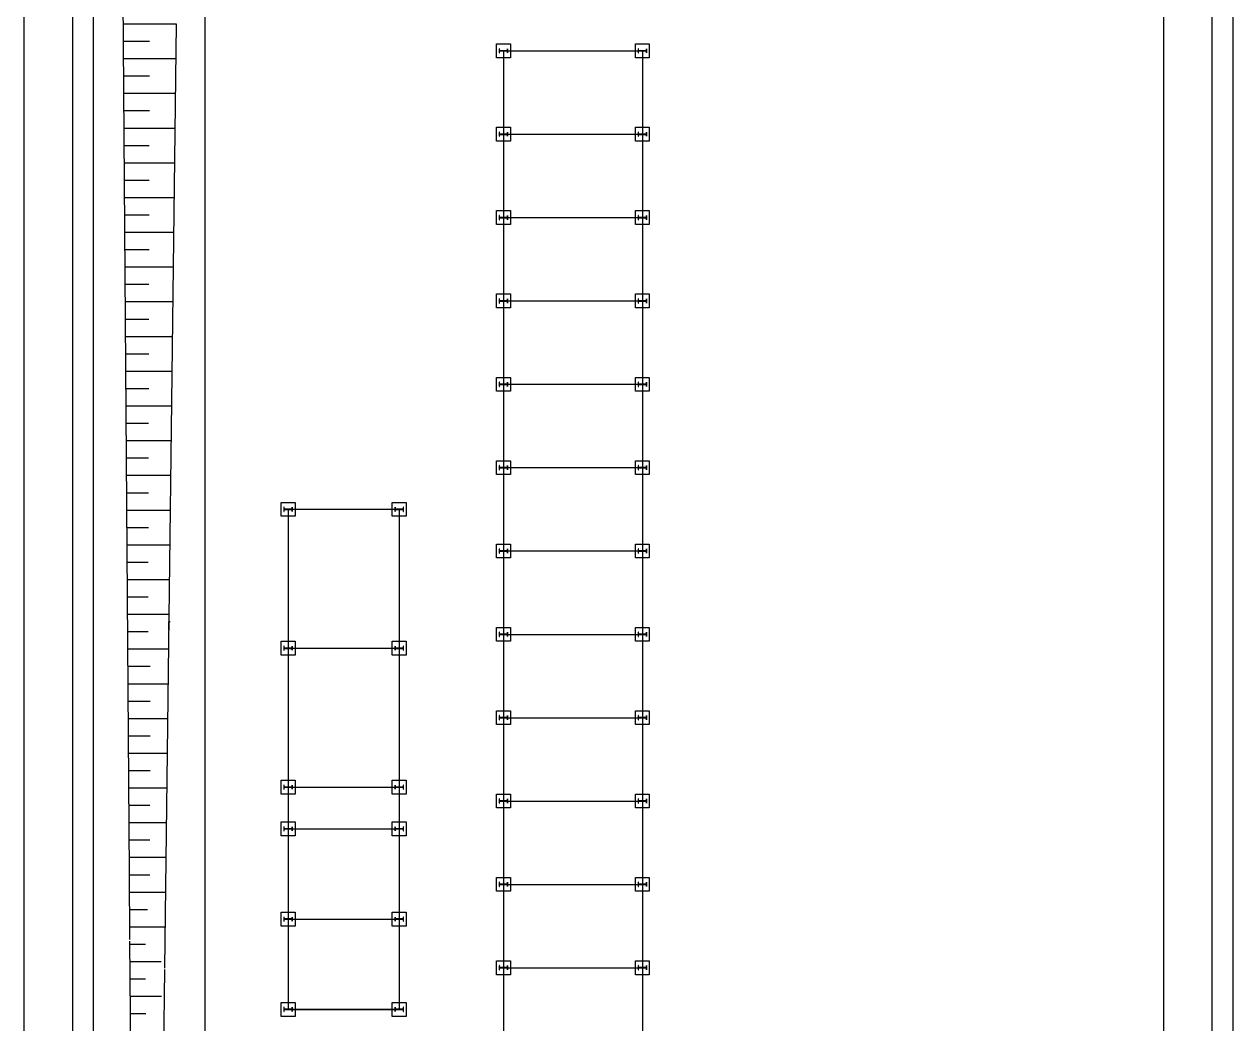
# Model space of a CAD drawing. Header units: metres. Extents: x -85 to 100835, y 0 to 71280.
# Drawn here: x 72123 to 76473, y 63336 to 66934 of the extents above; entities that cross this region are included whole.
import ezdxf

# ---------------------------------------------------------------- set-up
doc = ezdxf.new("R2010")
doc.units = ezdxf.units.M
doc.header["$LTSCALE"] = 1200
doc.layers.add('BACK DWG', color=9, linetype='Continuous')

msp = doc.modelspace()

# ---------------------------------------------------------------- linework, layer by layer
at = {"layer": 'BACK DWG'}
for p, q in [((72123.2, 57987.9), (72123.2, 67937.9)), ((76223.2, 67487.9), (76223.2, 62266.6)), ((72298.2, 58587.9), (72298.2, 67337.9)), ((72373.2, 58587.9), (72373.2, 67337.9)), ((76398.2, 67337.9), (76398.2, 62486.7)), ((76473.2, 67337.9), (76473.2, 62486.7)), ((72476.5, 67266.9), (72501.1, 63877.8)), ((72773.2, 67137.9), (72773.2, 60837.9)), ((72671.6, 66934.1), (72478.9, 66934.1)), ((72629.6, 63536.9), (72671.6, 66934.1)), ((72574.3, 66871.6), (72479.3, 66871.6)), ((73823.2, 66812.9), (73823.2, 66862.9)), ((73823.2, 66862.9), (73873.2, 66862.9)), ((73873.2, 66862.9), (73873.2, 66812.9)), ((74323.2, 66812.9), (74323.2, 66862.9)), ((74323.2, 66862.9), (74373.2, 66862.9)), ((74373.2, 66862.9), (74373.2, 66812.9)), ((73833.2, 66845.4), (73833.2, 66830.4)), ((73834, 66845.4), (73833.2, 66845.4)), ((73833.2, 66830.4), (73834, 66830.4)), ((73834, 66838.3), (73834, 66845.4)), ((73862.5, 66838.3), (73834, 66838.3)), ((73834, 66837.5), (73862.5, 66837.5)), ((73834, 66830.4), (73834, 66837.5)), ((73848.2, 66837.9), (73848.2, 60537.9)), ((73848.2, 66837.9), (74348.2, 66837.9)), ((73862.5, 66845.4), (73862.5, 66838.3)), ((73863.2, 66845.4), (73862.5, 66845.4)), ((73862.5, 66837.5), (73862.5, 66830.4)), ((73862.5, 66830.4), (73863.2, 66830.4)), ((73863.2, 66830.4), (73863.2, 66845.4)), ((74333.2, 66845.4), (74333.2, 66830.4)), ((74334, 66845.4), (74333.2, 66845.4)), ((74333.2, 66830.4), (74334, 66830.4)), ((74334, 66838.3), (74334, 66845.4)), ((74362.5, 66838.3), (74334, 66838.3)), ((74334, 66837.5), (74362.5, 66837.5)), ((74334, 66830.4), (74334, 66837.5)), ((74348.2, 66837.9), (74348.2, 60537.9)), ((74362.5, 66845.4), (74362.5, 66838.3)), ((74363.2, 66845.4), (74362.5, 66845.4)), ((74362.5, 66837.5), (74362.5, 66830.4)), ((74362.5, 66830.4), (74363.2, 66830.4)), ((74363.2, 66830.4), (74363.2, 66845.4)), ((72670.1, 66809.1), (72479.8, 66809.1)), ((73873.2, 66812.9), (73823.2, 66812.9)), ((74373.2, 66812.9), (74323.2, 66812.9)), ((72574, 66746.6), (72480.2, 66746.6)), ((72668.6, 66684.1), (72480.6, 66684.1)), ((72573.7, 66621.6), (72481.1, 66621.6)), ((72667, 66559.1), (72481.5, 66559.1)), ((73823.2, 66512.9), (73823.2, 66562.9)), ((73823.2, 66562.9), (73873.2, 66562.9)), ((73873.2, 66562.9), (73873.2, 66512.9)), ((74323.2, 66512.9), (74323.2, 66562.9)), ((74323.2, 66562.9), (74373.2, 66562.9)), ((74373.2, 66562.9), (74373.2, 66512.9)), ((73873.2, 66512.9), (73823.2, 66512.9)), ((73833.2, 66545.4), (73833.2, 66530.4)), ((73834, 66545.4), (73833.2, 66545.4)), ((73833.2, 66530.4), (73834, 66530.4)), ((73834, 66538.3), (73834, 66545.4)), ((73862.5, 66538.3), (73834, 66538.3)), ((73834, 66537.5), (73862.5, 66537.5)), ((73834, 66530.4), (73834, 66537.5)), ((73848.2, 66537.9), (74348.2, 66537.9)), ((73862.5, 66545.4), (73862.5, 66538.3)), ((73863.2, 66545.4), (73862.5, 66545.4)), ((73862.5, 66537.5), (73862.5, 66530.4)), ((73862.5, 66530.4), (73863.2, 66530.4)), ((73863.2, 66530.4), (73863.2, 66545.4)), ((74373.2, 66512.9), (74323.2, 66512.9)), ((74333.2, 66545.4), (74333.2, 66530.4)), ((74334, 66545.4), (74333.2, 66545.4)), ((74333.2, 66530.4), (74334, 66530.4)), ((74334, 66538.3), (74334, 66545.4)), ((74362.5, 66538.3), (74334, 66538.3)), ((74334, 66537.5), (74362.5, 66537.5)), ((74334, 66530.4), (74334, 66537.5)), ((74362.5, 66545.4), (74362.5, 66538.3)), ((74363.2, 66545.4), (74362.5, 66545.4)), ((74362.5, 66537.5), (74362.5, 66530.4)), ((74362.5, 66530.4), (74363.2, 66530.4)), ((74363.2, 66530.4), (74363.2, 66545.4)), ((72573.4, 66496.6), (72482, 66496.6)), ((72665.5, 66434.1), (72482.4, 66434.1)), ((72573.1, 66371.6), (72482.9, 66371.6)), ((72664, 66309.1), (72483.3, 66309.1)), ((73823.2, 66212.9), (73823.2, 66262.9)), ((73823.2, 66262.9), (73873.2, 66262.9)), ((73873.2, 66262.9), (73873.2, 66212.9)), ((74323.2, 66212.9), (74323.2, 66262.9)), ((74323.2, 66262.9), (74373.2, 66262.9)), ((74373.2, 66262.9), (74373.2, 66212.9)), ((72572.8, 66246.6), (72483.8, 66246.6)), ((73873.2, 66212.9), (73823.2, 66212.9)), ((73833.2, 66245.4), (73833.2, 66230.4)), ((73834, 66245.4), (73833.2, 66245.4)), ((73833.2, 66230.4), (73834, 66230.4)), ((73834, 66238.3), (73834, 66245.4)), ((73862.5, 66238.3), (73834, 66238.3)), ((73834, 66237.5), (73862.5, 66237.5)), ((73834, 66230.4), (73834, 66237.5)), ((73848.2, 66237.9), (74348.2, 66237.9)), ((73848.2, 66237.9), (74348.2, 66237.9)), ((73848.2, 66237.9), (73848.2, 65337.9)), ((73862.5, 66245.4), (73862.5, 66238.3)), ((73863.2, 66245.4), (73862.5, 66245.4)), ((73862.5, 66237.5), (73862.5, 66230.4)), ((73862.5, 66230.4), (73863.2, 66230.4)), ((73863.2, 66230.4), (73863.2, 66245.4)), ((74373.2, 66212.9), (74323.2, 66212.9)), ((74333.2, 66245.4), (74333.2, 66230.4)), ((74334, 66245.4), (74333.2, 66245.4)), ((74333.2, 66230.4), (74334, 66230.4)), ((74334, 66238.3), (74334, 66245.4)), ((74362.5, 66238.3), (74334, 66238.3)), ((74334, 66237.5), (74362.5, 66237.5)), ((74334, 66230.4), (74334, 66237.5)), ((74362.5, 66245.4), (74362.5, 66238.3)), ((74363.2, 66245.4), (74362.5, 66245.4)), ((74362.5, 66237.5), (74362.5, 66230.4)), ((74362.5, 66230.4), (74363.2, 66230.4)), ((74363.2, 66230.4), (74363.2, 66245.4)), ((72662.5, 66184.1), (72484.2, 66184.1)), ((72572.5, 66121.6), (72484.7, 66121.6)), ((72660.9, 66059.1), (72485.1, 66059.1)), ((72572.2, 65996.6), (72485.6, 65996.6)), ((73823.2, 65912.9), (73823.2, 65962.9)), ((73823.2, 65962.9), (73873.2, 65962.9)), ((73873.2, 65962.9), (73873.2, 65912.9)), ((74323.2, 65912.9), (74323.2, 65962.9)), ((74323.2, 65962.9), (74373.2, 65962.9)), ((74373.2, 65962.9), (74373.2, 65912.9)), ((72659.4, 65934.1), (72486, 65934.1)), ((73873.2, 65912.9), (73823.2, 65912.9)), ((73833.2, 65945.4), (73833.2, 65930.4)), ((73834, 65945.4), (73833.2, 65945.4)), ((73833.2, 65930.4), (73834, 65930.4)), ((73834, 65938.3), (73834, 65945.4)), ((73862.5, 65938.3), (73834, 65938.3)), ((73834, 65937.5), (73862.5, 65937.5)), ((73834, 65930.4), (73834, 65937.5)), ((73848.2, 65937.9), (74348.2, 65937.9)), ((73862.5, 65945.4), (73862.5, 65938.3)), ((73863.2, 65945.4), (73862.5, 65945.4)), ((73862.5, 65937.5), (73862.5, 65930.4)), ((73862.5, 65930.4), (73863.2, 65930.4)), ((73863.2, 65930.4), (73863.2, 65945.4)), ((74373.2, 65912.9), (74323.2, 65912.9)), ((74333.2, 65945.4), (74333.2, 65930.4)), ((74334, 65945.4), (74333.2, 65945.4)), ((74333.2, 65930.4), (74334, 65930.4)), ((74334, 65938.3), (74334, 65945.4)), ((74362.5, 65938.3), (74334, 65938.3)), ((74334, 65937.5), (74362.5, 65937.5)), ((74334, 65930.4), (74334, 65937.5)), ((74362.5, 65945.4), (74362.5, 65938.3)), ((74363.2, 65945.4), (74362.5, 65945.4)), ((74362.5, 65937.5), (74362.5, 65930.4)), ((74362.5, 65930.4), (74363.2, 65930.4)), ((74363.2, 65930.4), (74363.2, 65945.4)), ((72571.9, 65871.6), (72486.5, 65871.6)), ((72657.9, 65809.1), (72486.9, 65809.1)), ((72571.6, 65746.6), (72487.3, 65746.6)), ((72656.4, 65684.1), (72487.8, 65684.1)), ((73823.2, 65612.9), (73823.2, 65662.9)), ((73823.2, 65612.9), (73823.2, 65662.9)), ((73823.2, 65662.9), (73873.2, 65662.9)), ((73823.2, 65662.9), (73873.2, 65662.9)), ((73833.2, 65645.4), (73833.2, 65630.4)), ((73834, 65645.4), (73833.2, 65645.4)), ((73833.2, 65645.4), (73833.2, 65630.4)), ((73834, 65645.4), (73833.2, 65645.4)), ((73834, 65638.3), (73834, 65645.4)), ((73834, 65638.3), (73834, 65645.4)), ((73862.5, 65645.4), (73862.5, 65638.3)), ((73863.2, 65645.4), (73862.5, 65645.4)), ((73862.5, 65645.4), (73862.5, 65638.3)), ((73863.2, 65645.4), (73862.5, 65645.4)), ((73863.2, 65630.4), (73863.2, 65645.4)), ((73863.2, 65630.4), (73863.2, 65645.4)), ((73873.2, 65662.9), (73873.2, 65612.9)), ((73873.2, 65662.9), (73873.2, 65612.9)), ((74323.2, 65612.9), (74323.2, 65662.9)), ((74323.2, 65612.9), (74323.2, 65662.9)), ((74323.2, 65662.9), (74373.2, 65662.9)), ((74323.2, 65662.9), (74373.2, 65662.9)), ((74333.2, 65645.4), (74333.2, 65630.4)), ((74334, 65645.4), (74333.2, 65645.4)), ((74333.2, 65645.4), (74333.2, 65630.4)), ((74334, 65645.4), (74333.2, 65645.4)), ((74334, 65638.3), (74334, 65645.4)), ((74334, 65638.3), (74334, 65645.4)), ((74362.5, 65645.4), (74362.5, 65638.3)), ((74363.2, 65645.4), (74362.5, 65645.4)), ((74362.5, 65645.4), (74362.5, 65638.3)), ((74363.2, 65645.4), (74362.5, 65645.4)), ((74363.2, 65630.4), (74363.2, 65645.4)), ((74363.2, 65630.4), (74363.2, 65645.4)), ((74373.2, 65662.9), (74373.2, 65612.9)), ((74373.2, 65662.9), (74373.2, 65612.9)), ((72571.3, 65621.6), (72488.2, 65621.6)), ((73873.2, 65612.9), (73823.2, 65612.9)), ((73873.2, 65612.9), (73823.2, 65612.9)), ((73833.2, 65630.4), (73834, 65630.4)), ((73833.2, 65630.4), (73834, 65630.4)), ((73862.5, 65638.3), (73834, 65638.3)), ((73862.5, 65638.3), (73834, 65638.3)), ((73834, 65637.5), (73862.5, 65637.5)), ((73834, 65637.5), (73862.5, 65637.5)), ((73834, 65630.4), (73834, 65637.5)), ((73834, 65630.4), (73834, 65637.5)), ((73848.2, 65637.9), (74348.2, 65637.9)), ((73848.2, 65637.9), (74348.2, 65637.9)), ((73862.5, 65637.5), (73862.5, 65630.4)), ((73862.5, 65637.5), (73862.5, 65630.4)), ((73862.5, 65630.4), (73863.2, 65630.4)), ((73862.5, 65630.4), (73863.2, 65630.4)), ((74373.2, 65612.9), (74323.2, 65612.9)), ((74373.2, 65612.9), (74323.2, 65612.9)), ((74333.2, 65630.4), (74334, 65630.4)), ((74333.2, 65630.4), (74334, 65630.4)), ((74362.5, 65638.3), (74334, 65638.3)), ((74362.5, 65638.3), (74334, 65638.3)), ((74334, 65637.5), (74362.5, 65637.5)), ((74334, 65637.5), (74362.5, 65637.5)), ((74334, 65630.4), (74334, 65637.5)), ((74334, 65630.4), (74334, 65637.5)), ((74362.5, 65637.5), (74362.5, 65630.4)), ((74362.5, 65637.5), (74362.5, 65630.4)), ((74362.5, 65630.4), (74363.2, 65630.4)), ((74362.5, 65630.4), (74363.2, 65630.4)), ((72654.9, 65559.1), (72488.7, 65559.1)), ((72571, 65496.6), (72489.1, 65496.6)), ((72653.3, 65434.1), (72489.6, 65434.1)), ((72570.7, 65371.6), (72490, 65371.6)), ((73823.2, 65312.9), (73823.2, 65362.9)), ((73823.2, 65362.9), (73873.2, 65362.9)), ((73833.2, 65345.4), (73833.2, 65330.4)), ((73834, 65345.4), (73833.2, 65345.4)), ((73834, 65338.3), (73834, 65345.4)), ((73862.5, 65338.3), (73834, 65338.3)), ((73834, 65337.5), (73862.5, 65337.5)), ((73834, 65330.4), (73834, 65337.5)), ((73848.2, 65337.9), (74348.2, 65337.9)), ((73862.5, 65345.4), (73862.5, 65338.3)), ((73863.2, 65345.4), (73862.5, 65345.4)), ((73862.5, 65337.5), (73862.5, 65330.4)), ((73863.2, 65330.4), (73863.2, 65345.4)), ((73873.2, 65362.9), (73873.2, 65312.9)), ((74323.2, 65312.9), (74323.2, 65362.9)), ((74323.2, 65362.9), (74373.2, 65362.9)), ((74333.2, 65345.4), (74333.2, 65330.4)), ((74334, 65345.4), (74333.2, 65345.4)), ((74334, 65338.3), (74334, 65345.4)), ((74362.5, 65338.3), (74334, 65338.3)), ((74334, 65337.5), (74362.5, 65337.5)), ((74334, 65330.4), (74334, 65337.5)), ((74362.5, 65345.4), (74362.5, 65338.3)), ((74363.2, 65345.4), (74362.5, 65345.4)), ((74362.5, 65337.5), (74362.5, 65330.4)), ((74363.2, 65330.4), (74363.2, 65345.4)), ((74373.2, 65362.9), (74373.2, 65312.9)), ((72651.8, 65309.1), (72490.5, 65309.1)), ((73873.2, 65312.9), (73823.2, 65312.9)), ((73833.2, 65330.4), (73834, 65330.4)), ((73862.5, 65330.4), (73863.2, 65330.4)), ((74373.2, 65312.9), (74323.2, 65312.9)), ((74333.2, 65330.4), (74334, 65330.4)), ((74362.5, 65330.4), (74363.2, 65330.4)), ((72570.4, 65246.6), (72490.9, 65246.6)), ((73048.2, 65162.9), (73048.2, 65212.9)), ((73048.2, 65212.9), (73098.2, 65212.9)), ((73098.2, 65212.9), (73098.2, 65162.9)), ((73448.2, 65162.9), (73448.2, 65212.9)), ((73448.2, 65212.9), (73498.2, 65212.9)), ((73498.2, 65212.9), (73498.2, 65162.9)), ((72650.3, 65184.1), (72491.4, 65184.1)), ((73058.2, 65195.4), (73058.2, 65180.4)), ((73059, 65195.4), (73058.2, 65195.4)), ((73058.2, 65180.4), (73059, 65180.4)), ((73059, 65188.3), (73059, 65195.4)), ((73087.5, 65188.3), (73059, 65188.3)), ((73059, 65187.5), (73087.5, 65187.5)), ((73059, 65180.4), (73059, 65187.5)), ((73073.2, 65187.9), (73473.2, 65187.9)), ((73073.2, 65187.9), (73073.2, 63387.9)), ((73087.5, 65195.4), (73087.5, 65188.3)), ((73088.2, 65195.4), (73087.5, 65195.4)), ((73087.5, 65187.5), (73087.5, 65180.4)), ((73087.5, 65180.4), (73088.2, 65180.4)), ((73088.2, 65180.4), (73088.2, 65195.4)), ((73458.2, 65195.4), (73458.2, 65180.4)), ((73459, 65195.4), (73458.2, 65195.4)), ((73458.2, 65180.4), (73459, 65180.4)), ((73459, 65188.3), (73459, 65195.4)), ((73487.5, 65188.3), (73459, 65188.3)), ((73459, 65187.5), (73487.5, 65187.5)), ((73459, 65180.4), (73459, 65187.5)), ((73473.2, 65187.9), (73473.2, 63387.9)), ((73487.5, 65195.4), (73487.5, 65188.3)), ((73488.2, 65195.4), (73487.5, 65195.4)), ((73487.5, 65187.5), (73487.5, 65180.4)), ((73487.5, 65180.4), (73488.2, 65180.4)), ((73488.2, 65180.4), (73488.2, 65195.4)), ((72570.1, 65121.6), (72491.8, 65121.6)), ((73098.2, 65162.9), (73048.2, 65162.9)), ((73498.2, 65162.9), (73448.2, 65162.9)), ((72648.8, 65059.1), (72492.3, 65059.1)), ((73823.2, 65012.9), (73823.2, 65062.9)), ((73823.2, 65062.9), (73873.2, 65062.9)), ((73833.2, 65045.4), (73833.2, 65030.4)), ((73834, 65045.4), (73833.2, 65045.4)), ((73834, 65038.3), (73834, 65045.4)), ((73862.5, 65038.3), (73834, 65038.3)), ((73834, 65037.5), (73862.5, 65037.5)), ((73834, 65030.4), (73834, 65037.5)), ((73848.2, 65037.9), (74348.2, 65037.9)), ((73862.5, 65045.4), (73862.5, 65038.3)), ((73863.2, 65045.4), (73862.5, 65045.4)), ((73862.5, 65037.5), (73862.5, 65030.4)), ((73863.2, 65030.4), (73863.2, 65045.4)), ((73873.2, 65062.9), (73873.2, 65012.9)), ((74323.2, 65012.9), (74323.2, 65062.9)), ((74323.2, 65062.9), (74373.2, 65062.9)), ((74333.2, 65045.4), (74333.2, 65030.4)), ((74334, 65045.4), (74333.2, 65045.4)), ((74334, 65038.3), (74334, 65045.4)), ((74362.5, 65038.3), (74334, 65038.3)), ((74334, 65037.5), (74362.5, 65037.5)), ((74334, 65030.4), (74334, 65037.5)), ((74362.5, 65045.4), (74362.5, 65038.3)), ((74363.2, 65045.4), (74362.5, 65045.4)), ((74362.5, 65037.5), (74362.5, 65030.4)), ((74363.2, 65030.4), (74363.2, 65045.4)), ((74373.2, 65062.9), (74373.2, 65012.9)), ((72569.7, 64996.6), (72492.7, 64996.6)), ((73873.2, 65012.9), (73823.2, 65012.9)), ((73833.2, 65030.4), (73834, 65030.4)), ((73862.5, 65030.4), (73863.2, 65030.4)), ((74373.2, 65012.9), (74323.2, 65012.9)), ((74333.2, 65030.4), (74334, 65030.4)), ((74362.5, 65030.4), (74363.2, 65030.4)), ((72647.2, 64934.1), (72493.2, 64934.1)), ((72569.4, 64871.6), (72493.6, 64871.6)), ((72645.7, 64809.1), (72494, 64809.1)), ((72643, 64783.4), (72643, 64753)), ((72648.9, 64783.4), (72643, 64783.4)), ((72569.1, 64746.6), (72494.5, 64746.6)), ((73823.2, 64712.9), (73823.2, 64762.9)), ((73823.2, 64762.9), (73873.2, 64762.9)), ((73833.2, 64745.4), (73833.2, 64730.4)), ((73834, 64745.4), (73833.2, 64745.4)), ((73833.2, 64730.4), (73834, 64730.4)), ((73834, 64738.3), (73834, 64745.4)), ((73862.5, 64738.3), (73834, 64738.3)), ((73834, 64737.5), (73862.5, 64737.5)), ((73834, 64730.4), (73834, 64737.5)), ((73848.2, 64737.9), (74348.2, 64737.9)), ((73862.5, 64745.4), (73862.5, 64738.3)), ((73863.2, 64745.4), (73862.5, 64745.4)), ((73862.5, 64737.5), (73862.5, 64730.4)), ((73862.5, 64730.4), (73863.2, 64730.4)), ((73863.2, 64730.4), (73863.2, 64745.4)), ((73873.2, 64762.9), (73873.2, 64712.9)), ((74323.2, 64712.9), (74323.2, 64762.9)), ((74323.2, 64762.9), (74373.2, 64762.9)), ((74333.2, 64745.4), (74333.2, 64730.4)), ((74334, 64745.4), (74333.2, 64745.4)), ((74333.2, 64730.4), (74334, 64730.4)), ((74334, 64738.3), (74334, 64745.4)), ((74362.5, 64738.3), (74334, 64738.3)), ((74334, 64737.5), (74362.5, 64737.5)), ((74334, 64730.4), (74334, 64737.5)), ((74362.5, 64745.4), (74362.5, 64738.3)), ((74363.2, 64745.4), (74362.5, 64745.4)), ((74362.5, 64737.5), (74362.5, 64730.4)), ((74362.5, 64730.4), (74363.2, 64730.4)), ((74363.2, 64730.4), (74363.2, 64745.4)), ((74373.2, 64762.9), (74373.2, 64712.9)), ((73048.2, 64662.9), (73048.2, 64712.9)), ((73048.2, 64712.9), (73098.2, 64712.9)), ((73058.2, 64695.4), (73058.2, 64680.4)), ((73059, 64695.4), (73058.2, 64695.4)), ((73059, 64688.3), (73059, 64695.4)), ((73087.5, 64688.3), (73059, 64688.3)), ((73059, 64687.5), (73087.5, 64687.5)), ((73059, 64680.4), (73059, 64687.5)), ((73073.2, 64687.9), (73473.2, 64687.9)), ((73073.2, 64687.9), (73473.2, 64687.9)), ((73087.5, 64695.4), (73087.5, 64688.3)), ((73088.2, 64695.4), (73087.5, 64695.4)), ((73087.5, 64687.5), (73087.5, 64680.4)), ((73088.2, 64680.4), (73088.2, 64695.4)), ((73098.2, 64712.9), (73098.2, 64662.9)), ((73448.2, 64662.9), (73448.2, 64712.9)), ((73448.2, 64712.9), (73498.2, 64712.9)), ((73458.2, 64695.4), (73458.2, 64680.4)), ((73459, 64695.4), (73458.2, 64695.4)), ((73459, 64688.3), (73459, 64695.4)), ((73487.5, 64688.3), (73459, 64688.3)), ((73459, 64687.5), (73487.5, 64687.5)), ((73459, 64680.4), (73459, 64687.5)), ((73487.5, 64695.4), (73487.5, 64688.3)), ((73488.2, 64695.4), (73487.5, 64695.4)), ((73487.5, 64687.5), (73487.5, 64680.4)), ((73488.2, 64680.4), (73488.2, 64695.4)), ((73498.2, 64712.9), (73498.2, 64662.9)), ((73873.2, 64712.9), (73823.2, 64712.9)), ((74373.2, 64712.9), (74323.2, 64712.9)), ((72644.2, 64684.1), (72494.9, 64684.1)), ((73098.2, 64662.9), (73048.2, 64662.9)), ((73058.2, 64680.4), (73059, 64680.4)), ((73087.5, 64680.4), (73088.2, 64680.4)), ((73498.2, 64662.9), (73448.2, 64662.9)), ((73458.2, 64680.4), (73459, 64680.4)), ((73487.5, 64680.4), (73488.2, 64680.4)), ((72577.2, 64621.6), (72495.4, 64621.6)), ((72642.7, 64559.1), (72495.8, 64559.1)), ((72576.9, 64496.6), (72496.3, 64496.6)), ((72641.1, 64434.1), (72496.7, 64434.1)), ((73823.2, 64412.9), (73823.2, 64462.9)), ((73823.2, 64462.9), (73873.2, 64462.9)), ((73833.2, 64445.4), (73833.2, 64430.4)), ((73834, 64445.4), (73833.2, 64445.4)), ((73833.2, 64430.4), (73834, 64430.4)), ((73834, 64438.3), (73834, 64445.4)), ((73862.5, 64438.3), (73834, 64438.3)), ((73834, 64437.5), (73862.5, 64437.5)), ((73834, 64430.4), (73834, 64437.5)), ((73848.2, 64437.9), (74348.2, 64437.9)), ((73862.5, 64445.4), (73862.5, 64438.3)), ((73863.2, 64445.4), (73862.5, 64445.4)), ((73862.5, 64437.5), (73862.5, 64430.4)), ((73862.5, 64430.4), (73863.2, 64430.4)), ((73863.2, 64430.4), (73863.2, 64445.4)), ((73873.2, 64462.9), (73873.2, 64412.9)), ((74323.2, 64412.9), (74323.2, 64462.9)), ((74323.2, 64462.9), (74373.2, 64462.9)), ((74333.2, 64445.4), (74333.2, 64430.4)), ((74334, 64445.4), (74333.2, 64445.4)), ((74333.2, 64430.4), (74334, 64430.4)), ((74334, 64438.3), (74334, 64445.4)), ((74362.5, 64438.3), (74334, 64438.3)), ((74334, 64437.5), (74362.5, 64437.5)), ((74334, 64430.4), (74334, 64437.5)), ((74362.5, 64445.4), (74362.5, 64438.3)), ((74363.2, 64445.4), (74362.5, 64445.4)), ((74362.5, 64437.5), (74362.5, 64430.4)), ((74362.5, 64430.4), (74363.2, 64430.4)), ((74363.2, 64430.4), (74363.2, 64445.4)), ((74373.2, 64462.9), (74373.2, 64412.9)), ((73873.2, 64412.9), (73823.2, 64412.9)), ((74373.2, 64412.9), (74323.2, 64412.9)), ((72576.6, 64371.6), (72497.2, 64371.6)), ((72639.6, 64309.1), (72497.6, 64309.1)), ((72576.3, 64246.6), (72498.1, 64246.6)), ((73048.2, 64162.9), (73048.2, 64212.9)), ((73048.2, 64212.9), (73098.2, 64212.9)), ((73098.2, 64212.9), (73098.2, 64162.9)), ((73448.2, 64162.9), (73448.2, 64212.9)), ((73448.2, 64212.9), (73498.2, 64212.9)), ((73498.2, 64212.9), (73498.2, 64162.9)), ((72638.1, 64184.1), (72498.5, 64184.1)), ((73098.2, 64162.9), (73048.2, 64162.9)), ((73058.2, 64195.4), (73058.2, 64180.4)), ((73059, 64195.4), (73058.2, 64195.4)), ((73058.2, 64180.4), (73059, 64180.4)), ((73059, 64188.3), (73059, 64195.4)), ((73087.5, 64188.3), (73059, 64188.3)), ((73059, 64187.5), (73087.5, 64187.5)), ((73059, 64180.4), (73059, 64187.5)), ((73073.2, 64187.9), (73473.2, 64187.9)), ((73073.2, 64187.9), (73473.2, 64187.9)), ((73087.5, 64195.4), (73087.5, 64188.3)), ((73088.2, 64195.4), (73087.5, 64195.4)), ((73087.5, 64187.5), (73087.5, 64180.4)), ((73087.5, 64180.4), (73088.2, 64180.4)), ((73088.2, 64180.4), (73088.2, 64195.4)), ((73498.2, 64162.9), (73448.2, 64162.9)), ((73458.2, 64195.4), (73458.2, 64180.4)), ((73459, 64195.4), (73458.2, 64195.4)), ((73458.2, 64180.4), (73459, 64180.4)), ((73459, 64188.3), (73459, 64195.4)), ((73487.5, 64188.3), (73459, 64188.3)), ((73459, 64187.5), (73487.5, 64187.5)), ((73459, 64180.4), (73459, 64187.5)), ((73487.5, 64195.4), (73487.5, 64188.3)), ((73488.2, 64195.4), (73487.5, 64195.4)), ((73487.5, 64187.5), (73487.5, 64180.4)), ((73487.5, 64180.4), (73488.2, 64180.4)), ((73488.2, 64180.4), (73488.2, 64195.4)), ((73823.2, 64112.9), (73823.2, 64162.9)), ((73823.2, 64162.9), (73873.2, 64162.9)), ((73873.2, 64162.9), (73873.2, 64112.9)), ((74323.2, 64112.9), (74323.2, 64162.9)), ((74323.2, 64162.9), (74373.2, 64162.9)), ((74373.2, 64162.9), (74373.2, 64112.9)), ((72576, 64121.6), (72499, 64121.6)), ((73833.2, 64145.4), (73833.2, 64130.4)), ((73834, 64145.4), (73833.2, 64145.4)), ((73833.2, 64130.4), (73834, 64130.4)), ((73834, 64138.3), (73834, 64145.4)), ((73862.5, 64138.3), (73834, 64138.3)), ((73834, 64137.5), (73862.5, 64137.5)), ((73834, 64130.4), (73834, 64137.5)), ((73848.2, 64137.9), (74348.2, 64137.9)), ((73862.5, 64145.4), (73862.5, 64138.3)), ((73863.2, 64145.4), (73862.5, 64145.4)), ((73862.5, 64137.5), (73862.5, 64130.4)), ((73862.5, 64130.4), (73863.2, 64130.4)), ((73863.2, 64130.4), (73863.2, 64145.4)), ((74333.2, 64145.4), (74333.2, 64130.4)), ((74334, 64145.4), (74333.2, 64145.4)), ((74333.2, 64130.4), (74334, 64130.4)), ((74334, 64138.3), (74334, 64145.4)), ((74362.5, 64138.3), (74334, 64138.3)), ((74334, 64137.5), (74362.5, 64137.5)), ((74334, 64130.4), (74334, 64137.5)), ((74362.5, 64145.4), (74362.5, 64138.3)), ((74363.2, 64145.4), (74362.5, 64145.4)), ((74362.5, 64137.5), (74362.5, 64130.4)), ((74362.5, 64130.4), (74363.2, 64130.4)), ((74363.2, 64130.4), (74363.2, 64145.4)), ((73873.2, 64112.9), (73823.2, 64112.9)), ((74373.2, 64112.9), (74323.2, 64112.9)), ((72636.6, 64059.1), (72499.4, 64059.1)), ((73048.2, 64012.9), (73048.2, 64062.9)), ((73048.2, 64062.9), (73098.2, 64062.9)), ((73058.2, 64045.4), (73058.2, 64030.4)), ((73059, 64045.4), (73058.2, 64045.4)), ((73059, 64038.3), (73059, 64045.4)), ((73087.5, 64038.3), (73059, 64038.3)), ((73059, 64037.5), (73087.5, 64037.5)), ((73059, 64030.4), (73059, 64037.5)), ((73073.2, 64037.9), (73473.2, 64037.9)), ((73073.2, 64037.9), (73473.2, 64037.9)), ((73087.5, 64045.4), (73087.5, 64038.3)), ((73088.2, 64045.4), (73087.5, 64045.4)), ((73087.5, 64037.5), (73087.5, 64030.4)), ((73088.2, 64030.4), (73088.2, 64045.4)), ((73098.2, 64062.9), (73098.2, 64012.9)), ((73448.2, 64012.9), (73448.2, 64062.9)), ((73448.2, 64062.9), (73498.2, 64062.9)), ((73458.2, 64045.4), (73458.2, 64030.4)), ((73459, 64045.4), (73458.2, 64045.4)), ((73459, 64038.3), (73459, 64045.4)), ((73487.5, 64038.3), (73459, 64038.3)), ((73459, 64037.5), (73487.5, 64037.5)), ((73459, 64030.4), (73459, 64037.5)), ((73487.5, 64045.4), (73487.5, 64038.3)), ((73488.2, 64045.4), (73487.5, 64045.4)), ((73487.5, 64037.5), (73487.5, 64030.4)), ((73488.2, 64030.4), (73488.2, 64045.4)), ((73498.2, 64062.9), (73498.2, 64012.9)), ((72575.7, 63996.6), (72499.9, 63996.6)), ((73098.2, 64012.9), (73048.2, 64012.9)), ((73058.2, 64030.4), (73059, 64030.4)), ((73087.5, 64030.4), (73088.2, 64030.4)), ((73498.2, 64012.9), (73448.2, 64012.9)), ((73458.2, 64030.4), (73459, 64030.4)), ((73487.5, 64030.4), (73488.2, 64030.4)), ((72635, 63934.1), (72500.3, 63934.1)), ((72575.4, 63871.6), (72500.7, 63871.6)), ((72501.1, 63877.8), (72502.8, 63639.6)), ((73823.2, 63812.9), (73823.2, 63862.9)), ((73823.2, 63862.9), (73873.2, 63862.9)), ((73873.2, 63862.9), (73873.2, 63812.9)), ((74323.2, 63812.9), (74323.2, 63862.9)), ((74323.2, 63862.9), (74373.2, 63862.9)), ((74373.2, 63862.9), (74373.2, 63812.9)), ((73833.2, 63845.4), (73833.2, 63830.4)), ((73834, 63845.4), (73833.2, 63845.4)), ((73833.2, 63830.4), (73834, 63830.4)), ((73834, 63838.3), (73834, 63845.4)), ((73862.5, 63838.3), (73834, 63838.3)), ((73834, 63837.5), (73862.5, 63837.5)), ((73834, 63830.4), (73834, 63837.5)), ((73848.2, 63837.9), (74348.2, 63837.9)), ((73862.5, 63845.4), (73862.5, 63838.3)), ((73863.2, 63845.4), (73862.5, 63845.4)), ((73862.5, 63837.5), (73862.5, 63830.4)), ((73862.5, 63830.4), (73863.2, 63830.4)), ((73863.2, 63830.4), (73863.2, 63845.4)), ((74333.2, 63845.4), (74333.2, 63830.4)), ((74334, 63845.4), (74333.2, 63845.4)), ((74333.2, 63830.4), (74334, 63830.4)), ((74334, 63838.3), (74334, 63845.4)), ((74362.5, 63838.3), (74334, 63838.3)), ((74334, 63837.5), (74362.5, 63837.5)), ((74334, 63830.4), (74334, 63837.5)), ((74362.5, 63845.4), (74362.5, 63838.3)), ((74363.2, 63845.4), (74362.5, 63845.4)), ((74362.5, 63837.5), (74362.5, 63830.4)), ((74362.5, 63830.4), (74363.2, 63830.4)), ((74363.2, 63830.4), (74363.2, 63845.4)), ((72633.5, 63809.1), (72501.2, 63809.1)), ((73873.2, 63812.9), (73823.2, 63812.9)), ((74373.2, 63812.9), (74323.2, 63812.9)), ((72566.7, 63746.6), (72501.6, 63746.6)), ((73048.2, 63687.9), (73048.2, 63737.9)), ((73048.2, 63737.9), (73098.2, 63737.9)), ((73098.2, 63737.9), (73098.2, 63687.9)), ((73448.2, 63687.9), (73448.2, 63737.9)), ((73448.2, 63737.9), (73498.2, 63737.9)), ((73498.2, 63737.9), (73498.2, 63687.9)), ((72632, 63684.1), (72502.1, 63684.1)), ((73098.2, 63687.9), (73048.2, 63687.9)), ((73058.2, 63720.4), (73058.2, 63705.4)), ((73059, 63720.4), (73058.2, 63720.4)), ((73058.2, 63705.4), (73059, 63705.4)), ((73059, 63713.3), (73059, 63720.4)), ((73087.5, 63713.3), (73059, 63713.3)), ((73059, 63712.5), (73087.5, 63712.5)), ((73059, 63705.4), (73059, 63712.5)), ((73073.2, 63712.9), (73473.2, 63712.9)), ((73073.2, 63712.9), (73473.2, 63712.9)), ((73087.5, 63720.4), (73087.5, 63713.3)), ((73088.2, 63720.4), (73087.5, 63720.4)), ((73087.5, 63712.5), (73087.5, 63705.4)), ((73087.5, 63705.4), (73088.2, 63705.4)), ((73088.2, 63705.4), (73088.2, 63720.4)), ((73498.2, 63687.9), (73448.2, 63687.9)), ((73458.2, 63720.4), (73458.2, 63705.4)), ((73459, 63720.4), (73458.2, 63720.4)), ((73458.2, 63705.4), (73459, 63705.4)), ((73459, 63713.3), (73459, 63720.4)), ((73487.5, 63713.3), (73459, 63713.3)), ((73459, 63712.5), (73487.5, 63712.5)), ((73459, 63705.4), (73459, 63712.5)), ((73487.5, 63720.4), (73487.5, 63713.3)), ((73488.2, 63720.4), (73487.5, 63720.4)), ((73487.5, 63712.5), (73487.5, 63705.4)), ((73487.5, 63705.4), (73488.2, 63705.4)), ((73488.2, 63705.4), (73488.2, 63720.4)), ((72502.9, 63633.5), (72534, 59214.9)), ((72559.5, 63621.6), (72502.9, 63621.6)), ((72616.3, 63559.1), (72503.3, 63559.1)), ((73823.2, 63512.9), (73823.2, 63562.9)), ((73823.2, 63562.9), (73873.2, 63562.9)), ((73873.2, 63562.9), (73873.2, 63512.9)), ((74323.2, 63512.9), (74323.2, 63562.9)), ((74323.2, 63562.9), (74373.2, 63562.9)), ((74373.2, 63562.9), (74373.2, 63512.9)), ((72577.5, 59214.9), (72629.4, 63531.9)), ((73873.2, 63512.9), (73823.2, 63512.9)), ((73833.2, 63545.4), (73833.2, 63530.4)), ((73834, 63545.4), (73833.2, 63545.4)), ((73833.2, 63530.4), (73834, 63530.4)), ((73834, 63538.3), (73834, 63545.4)), ((73862.5, 63538.3), (73834, 63538.3)), ((73834, 63537.5), (73862.5, 63537.5)), ((73834, 63530.4), (73834, 63537.5)), ((73848.2, 63537.9), (74348.2, 63537.9)), ((73862.5, 63545.4), (73862.5, 63538.3)), ((73863.2, 63545.4), (73862.5, 63545.4)), ((73862.5, 63537.5), (73862.5, 63530.4)), ((73862.5, 63530.4), (73863.2, 63530.4)), ((73863.2, 63530.4), (73863.2, 63545.4)), ((74373.2, 63512.9), (74323.2, 63512.9)), ((74333.2, 63545.4), (74333.2, 63530.4)), ((74334, 63545.4), (74333.2, 63545.4)), ((74333.2, 63530.4), (74334, 63530.4)), ((74334, 63538.3), (74334, 63545.4)), ((74362.5, 63538.3), (74334, 63538.3)), ((74334, 63537.5), (74362.5, 63537.5)), ((74334, 63530.4), (74334, 63537.5)), ((74362.5, 63545.4), (74362.5, 63538.3)), ((74363.2, 63545.4), (74362.5, 63545.4)), ((74362.5, 63537.5), (74362.5, 63530.4)), ((74362.5, 63530.4), (74363.2, 63530.4)), ((74363.2, 63530.4), (74363.2, 63545.4)), ((72560.4, 63496.6), (72503.8, 63496.6)), ((72617.2, 63434.1), (72504.2, 63434.1)), ((73048.2, 63362.9), (73048.2, 63412.9)), ((73048.2, 63412.9), (73098.2, 63412.9)), ((73058.2, 63395.4), (73058.2, 63380.4)), ((73059, 63395.4), (73058.2, 63395.4)), ((73058.2, 63380.4), (73059, 63380.4)), ((73059, 63388.3), (73059, 63395.4)), ((73087.5, 63388.3), (73059, 63388.3)), ((73059, 63387.5), (73087.5, 63387.5)), ((73059, 63380.4), (73059, 63387.5)), ((73472.9, 63387.9), (73073.2, 63387.9)), ((73073.2, 63387.9), (73473.2, 63387.9)), ((73073.2, 63387.9), (73473.2, 63387.9)), ((73087.5, 63395.4), (73087.5, 63388.3)), ((73088.2, 63395.4), (73087.5, 63395.4)), ((73087.5, 63387.5), (73087.5, 63380.4)), ((73087.5, 63380.4), (73088.2, 63380.4)), ((73088.2, 63380.4), (73088.2, 63395.4)), ((73098.2, 63412.9), (73098.2, 63362.9)), ((73448.2, 63362.9), (73448.2, 63412.9)), ((73448.2, 63412.9), (73498.2, 63412.9)), ((73458.2, 63395.4), (73458.2, 63380.4)), ((73459, 63395.4), (73458.2, 63395.4)), ((73458.2, 63380.4), (73459, 63380.4)), ((73459, 63388.3), (73459, 63395.4)), ((73487.5, 63388.3), (73459, 63388.3)), ((73459, 63387.5), (73487.5, 63387.5)), ((73459, 63380.4), (73459, 63387.5)), ((73487.5, 63395.4), (73487.5, 63388.3)), ((73488.2, 63395.4), (73487.5, 63395.4)), ((73487.5, 63387.5), (73487.5, 63380.4)), ((73487.5, 63380.4), (73488.2, 63380.4)), ((73488.2, 63380.4), (73488.2, 63395.4)), ((73498.2, 63412.9), (73498.2, 63362.9)), ((72561.3, 63371.6), (72504.7, 63371.6)), ((73098.2, 63362.9), (73048.2, 63362.9)), ((73498.2, 63362.9), (73448.2, 63362.9))]:
    msp.add_line(p, q, dxfattribs=at)

doc.saveas('drawing.dxf')
